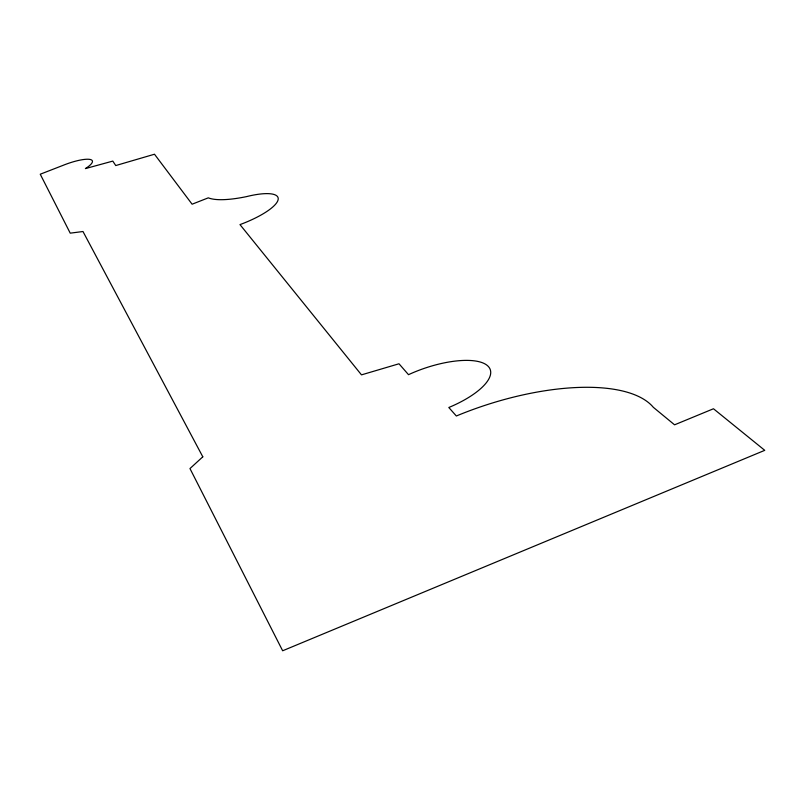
<?xml version="1.0" encoding="UTF-8"?>
<svg xmlns="http://www.w3.org/2000/svg" width="805" height="805" viewBox="0 0 805 805"><rect width="100%" height="100%" fill="white"/><g stroke="black" fill="none" stroke-linecap="round" stroke-linejoin="round"><path stroke-width="1.21" d="M202.8 456.817L189.97 468.56L282.656 650.772L764.75 450.337L713.482 408.759L674.57 424.819L653.328 407.31A162.499 65.215 -18.4 0 0 456.344 415.994L448.808 407.501A62.196 22.651 -19 0 0 487.206 365.42A62.196 22.651 -19 0 0 408.507 374.677L398.998 363.78L361.485 374.868L239.981 224.605A45.543 12.437 -20 0 0 278.097 199.791A45.543 12.437 -20 0 0 246.541 196.611A74.533 19.501 -19.7 0 1 208.304 197.839L192.103 204.208L154.49 154.228L115.749 165.558L112.801 161.101L85.39 168.597A26.786 6.259 -20.8 0 0 89.486 159.35A26.786 6.259 -20.8 0 0 62.79 165.458L40.25 174.222L70.226 233.158L82.985 231.518L202.8 456.817"/></g></svg>
